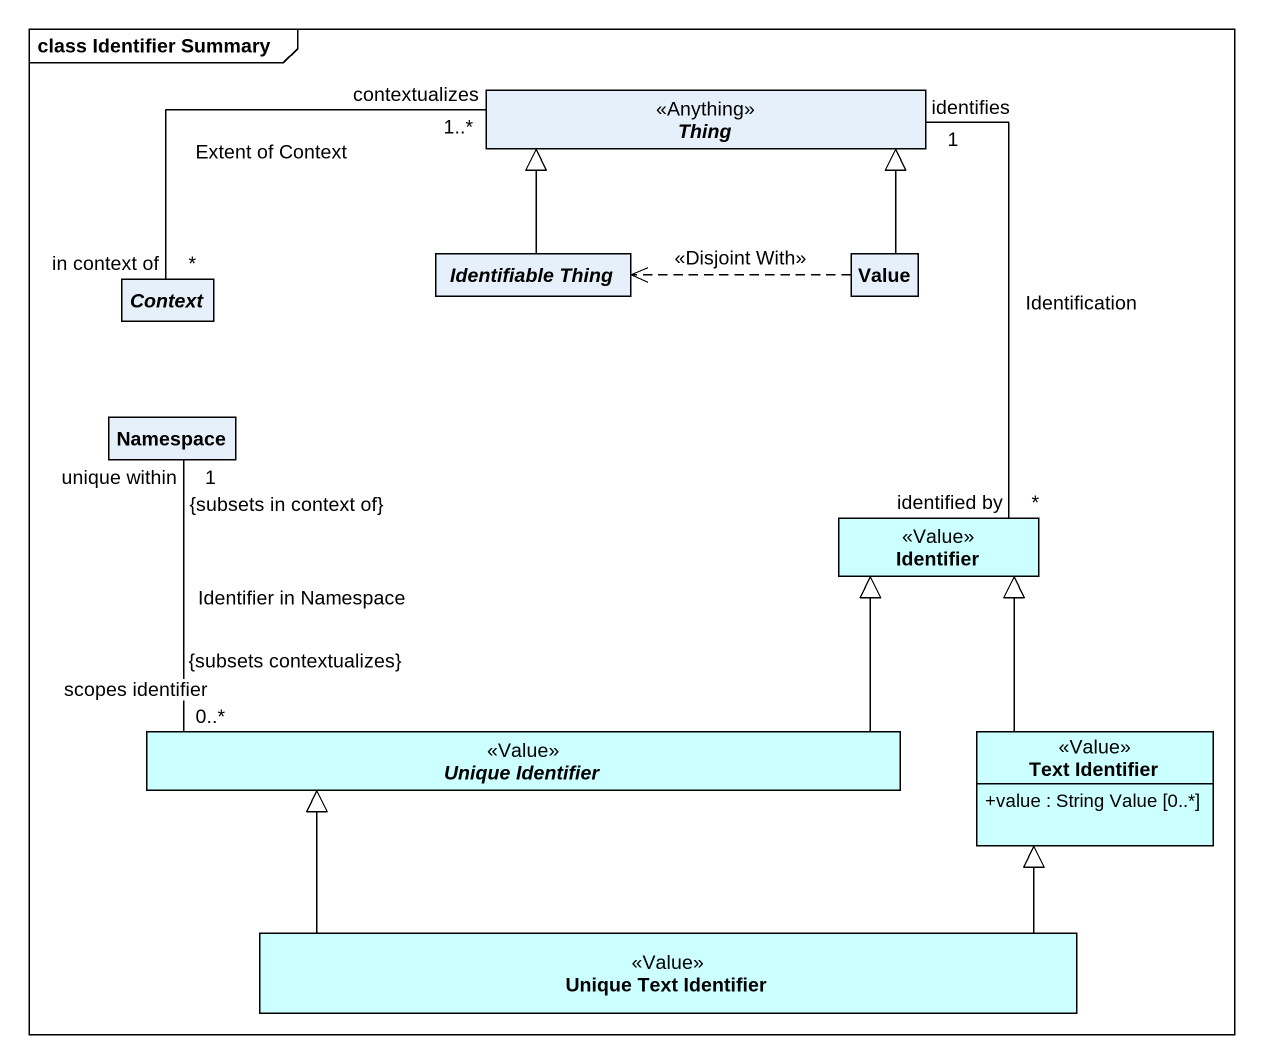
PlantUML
@startuml
mainframe class Identifier Summary
hide circle
hide empty members
skinparam classAttributeIconSize 0
abstract class Thing <<Anything>>
abstract class "Identifiable Thing" as Identifiable_Thing
class Value
abstract class Context
class "Namespace" as Namespace_
class Identifier <<Value>> #CCFFFF
abstract class "Unique Identifier" as Unique_Identifier <<Value>> #CCFFFF
class "Text Identifier" as Text_Identifier <<Value>> #CCFFFF {
  +value : String Value [0..*]
}
class "Unique Text Identifier" as Unique_Text_Identifier <<Value>> #CCFFFF
Identifiable_Thing -up-|> Thing
Value -up-|> Thing
Value .left.> Identifiable_Thing : <<Disjoint With>>
Context "in context of\n*" -right- "contextualizes\n1..*" Thing : Extent of Context
Identifier "identified by\n*" -up- "identifies\n1" Thing : Identification
Unique_Identifier "scopes identifier\n0..*\n{subsets contextualizes}" -up- "unique within\n1\n{subsets in context of}" Namespace_ : Identifier in Namespace
Unique_Identifier -right-|> Identifier
Text_Identifier -up-|> Identifier
Unique_Text_Identifier -up-|> Unique_Identifier
Unique_Text_Identifier -right-|> Text_Identifier
@enduml
